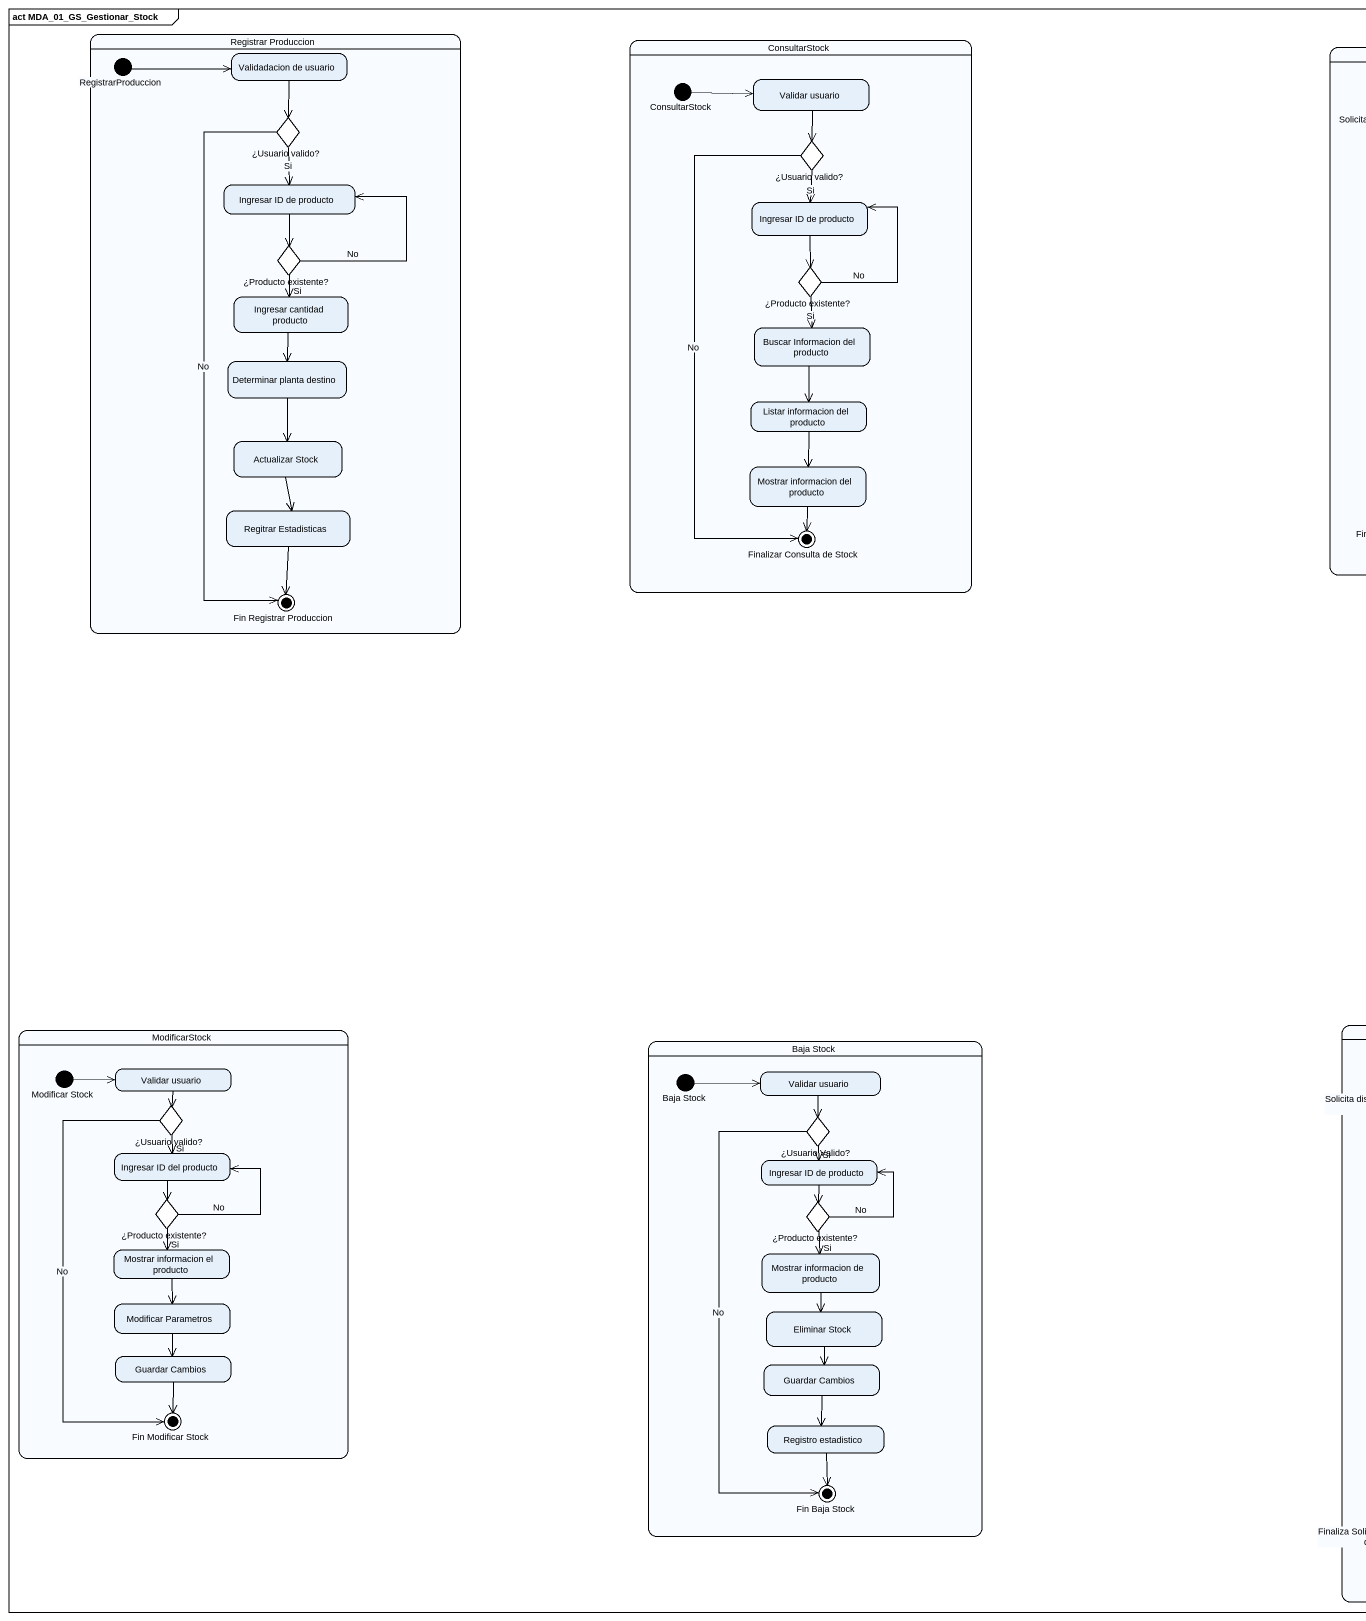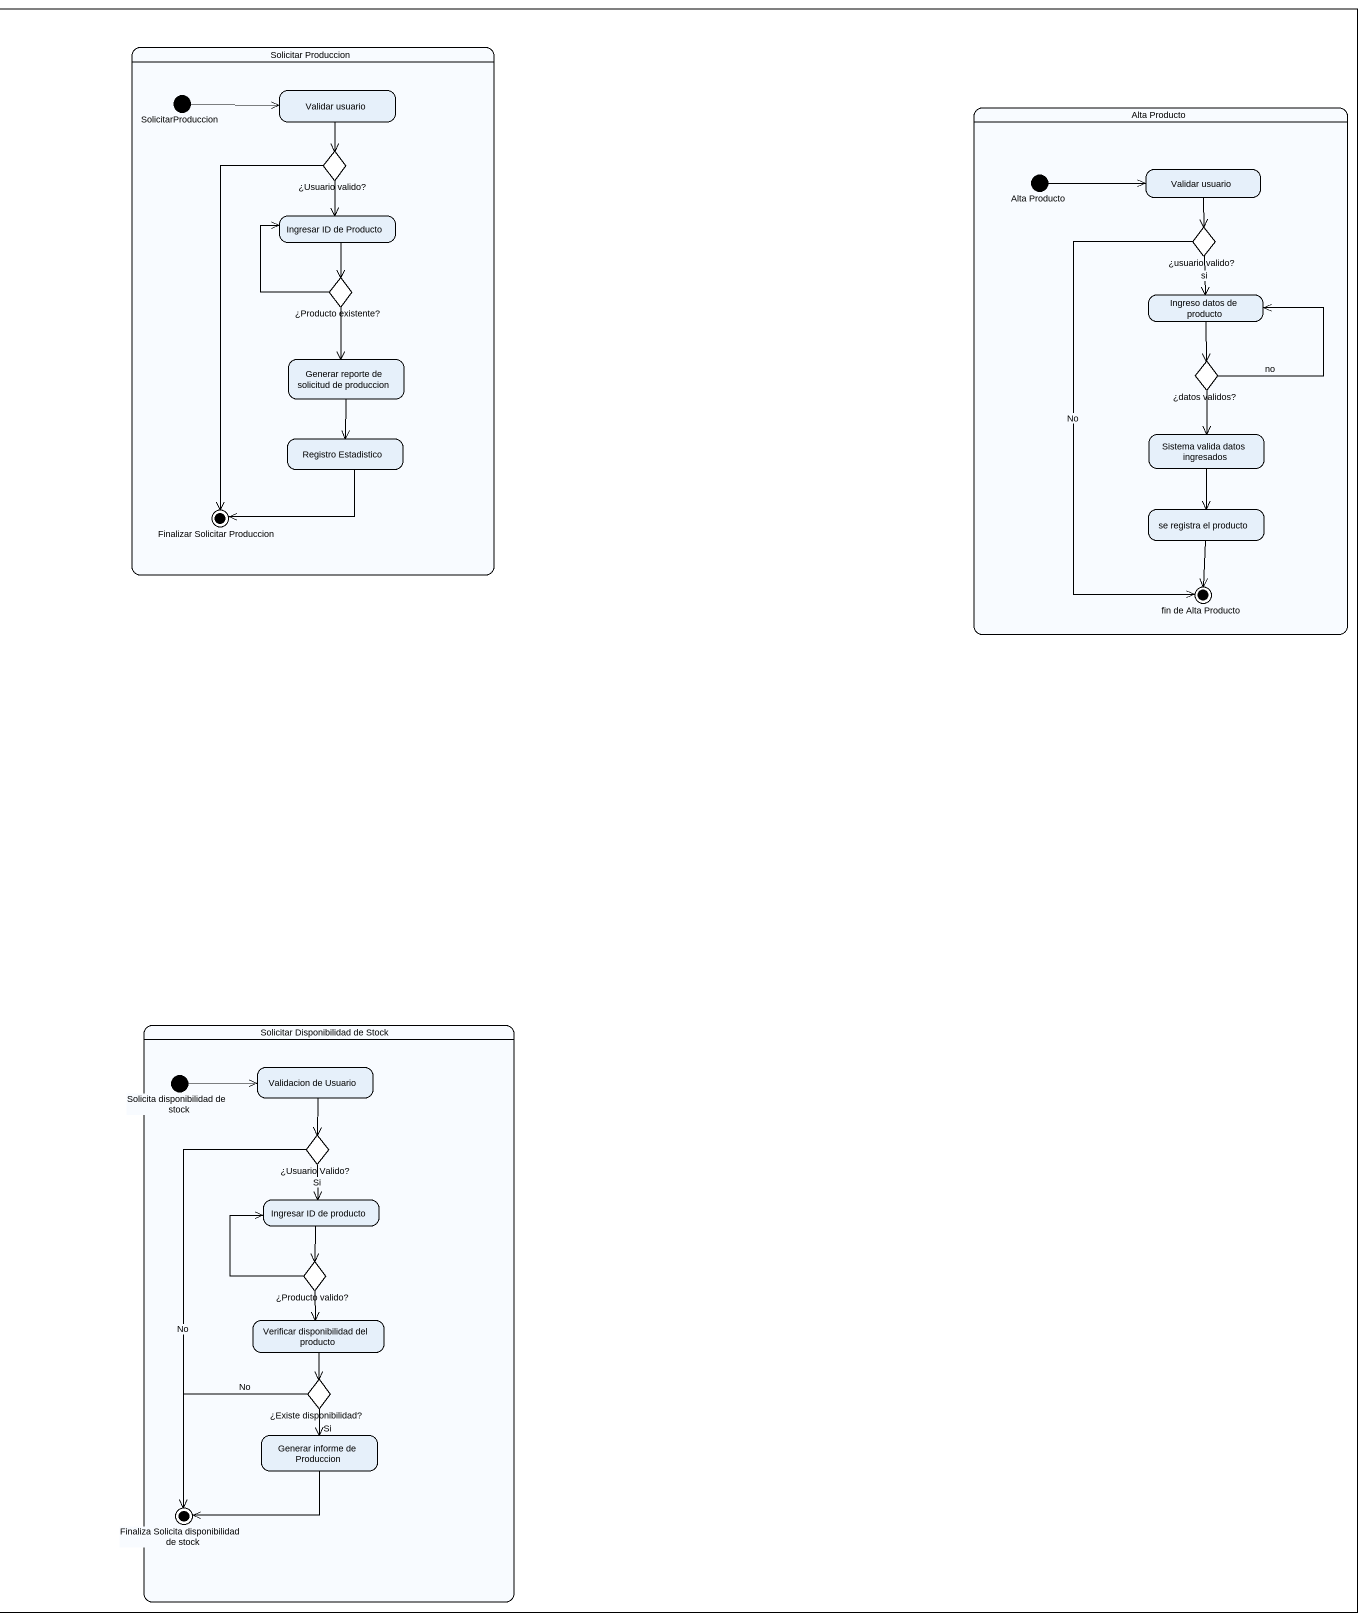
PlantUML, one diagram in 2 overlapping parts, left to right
@startuml
mainframe act MDA_01_GS_Gestionar_Stock
hide empty description
state "Registrar Produccion" as Registrar_Produccion {
  state RegistrarProduccion <<start>>
  state "Validadacion de usuario" as Validadacion_de_usuario
  state "¿Usuario valido?" as Usuario_valido <<choice>>
  state "Ingresar ID de producto" as Ingresar_ID_de_producto
  state "¿Producto existente?" as Producto_existente <<choice>>
  state "Ingresar cantidad producto" as Ingresar_cantidad_producto
  state "Determinar planta destino" as Determinar_planta_destino
  state "Actualizar Stock" as Actualizar_Stock
  state "Regitrar Estadisticas" as Regitrar_Estadisticas
  state "Fin Registrar Produccion" as Fin_Registrar_Produccion <<end>>
}
state ConsultarStock {
  state "ConsultarStock" as ConsultarStock_2 <<start>>
  state "Validar usuario" as Validar_usuario
  state "¿Usuario valido?" as Usuario_valido_2 <<choice>>
  state "Ingresar ID de producto" as Ingresar_ID_de_producto_2
  state "¿Producto existente?" as Producto_existente_2 <<choice>>
  state "Buscar Informacion del producto" as Buscar_Informacion_del
  state "Listar informacion del producto" as Listar_informacion_del
  state "Mostrar informacion del producto" as Mostrar_informacion_del
  state "Finalizar Consulta de Stock" as Finalizar_Consulta_de_Stock <<end>>
}
state "Solicitar Produccion" as Solicitar_Produccion {
  state SolicitarProduccion <<start>>
  state "Validar usuario" as Validar_usuario_2
  state "¿Usuario valido?" as Usuario_valido_3 <<choice>>
  state "Ingresar ID de Producto" as Ingresar_ID_de_Producto
  state "¿Producto existente?" as Producto_existente_3 <<choice>>
  state "Generar reporte de solicitud de produccion" as Generar_reporte_de
  state "Registro Estadistico" as Registro_Estadistico
  state "Finalizar Solicitar Produccion" as Finalizar_Solicitar <<end>>
}
state "Alta Producto" as Alta_Producto {
  state "Alta Producto" as Alta_Producto_2 <<start>>
  state "Validar usuario" as Validar_usuario_3
  state "¿usuario valido?" as usuario_valido <<choice>>
  state "Ingreso datos de producto" as Ingreso_datos_de_producto
  state "¿datos validos?" as datos_validos <<choice>>
  state "Sistema valida datos ingresados" as Sistema_valida_datos
  state "se registra el producto" as se_registra_el_producto
  state "fin de Alta Producto" as fin_de_Alta_Producto <<end>>
}
state ModificarStock {
  state "Modificar Stock" as Modificar_Stock <<start>>
  state "Validar usuario" as Validar_usuario_4
  state "¿Usuario valido?" as Usuario_valido_4 <<choice>>
  state "Ingresar ID del producto" as Ingresar_ID_del_producto
  state "¿Producto existente?" as Producto_existente_4 <<choice>>
  state "Mostrar informacion el producto" as Mostrar_informacion_el
  state "Modificar Parametros" as Modificar_Parametros
  state "Guardar Cambios" as Guardar_Cambios
  state "Fin Modificar Stock" as Fin_Modificar_Stock <<end>>
}
state "Baja Stock" as Baja_Stock {
  state "Baja Stock" as Baja_Stock_2 <<start>>
  state "Validar usuario" as Validar_usuario_5
  state "¿Usuario Valido?" as Usuario_Valido <<choice>>
  state "Ingresar ID de producto" as Ingresar_ID_de_producto_3
  state "¿Producto existente?" as Producto_existente_5 <<choice>>
  state "Mostrar informacion de producto" as Mostrar_informacion_de
  state "Eliminar Stock" as Eliminar_Stock
  state "Guardar Cambios" as Guardar_Cambios_2
  state "Registro estadistico" as Registro_estadistico
  state "Fin Baja Stock" as Fin_Baja_Stock <<end>>
}
state "Solicitar Disponibilidad de Stock" as Solicitar_Disponibilidad_de {
  state "Solicita disponibilidad de stock" as Solicita_disponibilidad_de <<start>>
  state "Validacion de Usuario" as Validacion_de_Usuario
  state "¿Usuario Valido?" as Usuario_Valido_2 <<choice>>
  state "Ingresar ID de producto" as Ingresar_ID_de_producto_4
  state "¿Producto valido?" as Producto_valido <<choice>>
  state "Verificar disponibilidad del producto" as Verificar_disponibilidad
  state "¿Existe disponibilidad?" as Existe_disponibilidad <<choice>>
  state "Generar informe de Produccion" as Generar_informe_de
  state "Finaliza Solicita disponibilidad de stock" as Finaliza_Solicita <<end>>
}
RegistrarProduccion -right-> Validadacion_de_usuario
Validadacion_de_usuario --> Usuario_valido
ConsultarStock_2 -right-> Validar_usuario
Validar_usuario --> Usuario_valido_2
Usuario_valido --> Ingresar_ID_de_producto : Si
Usuario_valido --> Fin_Registrar_Produccion : No
SolicitarProduccion -right-> Validar_usuario_2
Validar_usuario_2 --> Usuario_valido_3
Usuario_valido_2 --> Ingresar_ID_de_producto_2 : Si
Usuario_valido_2 --> Finalizar_Consulta_de_Stock : No
Usuario_valido_3 --> Ingresar_ID_de_Producto
Usuario_valido_3 --> Finalizar_Solicitar
Ingresar_ID_de_producto --> Producto_existente
Alta_Producto_2 -right-> Validar_usuario_3
Validar_usuario_3 --> usuario_valido
Ingresar_ID_de_producto_2 --> Producto_existente_2
Ingresar_ID_de_Producto --> Producto_existente_3
usuario_valido --> Ingreso_datos_de_producto : si
usuario_valido --> fin_de_Alta_Producto : No
Producto_existente -up-> Ingresar_ID_de_producto : No
Producto_existente --> Ingresar_cantidad_producto : Si
Producto_existente_2 -up-> Ingresar_ID_de_producto_2 : No
Producto_existente_2 --> Buscar_Informacion_del : Si
Producto_existente_3 -up-> Ingresar_ID_de_Producto
Producto_existente_3 --> Generar_reporte_de
Ingresar_cantidad_producto --> Determinar_planta_destino
Ingreso_datos_de_producto --> datos_validos
Buscar_Informacion_del --> Listar_informacion_del
Determinar_planta_destino --> Actualizar_Stock
Generar_reporte_de --> Registro_Estadistico
datos_validos -up-> Ingreso_datos_de_producto : no
datos_validos --> Sistema_valida_datos
Listar_informacion_del --> Mostrar_informacion_del
Actualizar_Stock --> Regitrar_Estadisticas
Mostrar_informacion_del --> Finalizar_Consulta_de_Stock
Registro_Estadistico -left-> Finalizar_Solicitar
Sistema_valida_datos --> se_registra_el_producto
Regitrar_Estadisticas --> Fin_Registrar_Produccion
se_registra_el_producto --> fin_de_Alta_Producto
Modificar_Stock -right-> Validar_usuario_4
Validar_usuario_4 --> Usuario_valido_4
Baja_Stock_2 -right-> Validar_usuario_5
Validar_usuario_5 --> Usuario_Valido
Solicita_disponibilidad_de -right-> Validacion_de_Usuario
Validacion_de_Usuario --> Usuario_Valido_2
Usuario_valido_4 --> Ingresar_ID_del_producto : Si
Usuario_valido_4 --> Fin_Modificar_Stock : No
Usuario_Valido --> Ingresar_ID_de_producto_3 : Si
Usuario_Valido --> Fin_Baja_Stock : No
Ingresar_ID_del_producto --> Producto_existente_4
Ingresar_ID_de_producto_3 --> Producto_existente_5
Usuario_Valido_2 --> Ingresar_ID_de_producto_4 : Si
Usuario_Valido_2 --> Finaliza_Solicita : No
Producto_existente_4 -up-> Ingresar_ID_del_producto : No
Producto_existente_4 --> Mostrar_informacion_el : Si
Producto_existente_5 -up-> Ingresar_ID_de_producto_3 : No
Producto_existente_5 --> Mostrar_informacion_de : Si
Ingresar_ID_de_producto_4 --> Producto_valido
Mostrar_informacion_el --> Modificar_Parametros
Mostrar_informacion_de --> Eliminar_Stock
Producto_valido -up-> Ingresar_ID_de_producto_4
Producto_valido --> Verificar_disponibilidad
Modificar_Parametros --> Guardar_Cambios
Eliminar_Stock --> Guardar_Cambios_2
Verificar_disponibilidad --> Existe_disponibilidad
Guardar_Cambios --> Fin_Modificar_Stock
Guardar_Cambios_2 --> Registro_estadistico
Existe_disponibilidad --> Generar_informe_de : Si
Existe_disponibilidad --> Finaliza_Solicita : No
Registro_estadistico --> Fin_Baja_Stock
Generar_informe_de -left-> Finaliza_Solicita
@enduml
